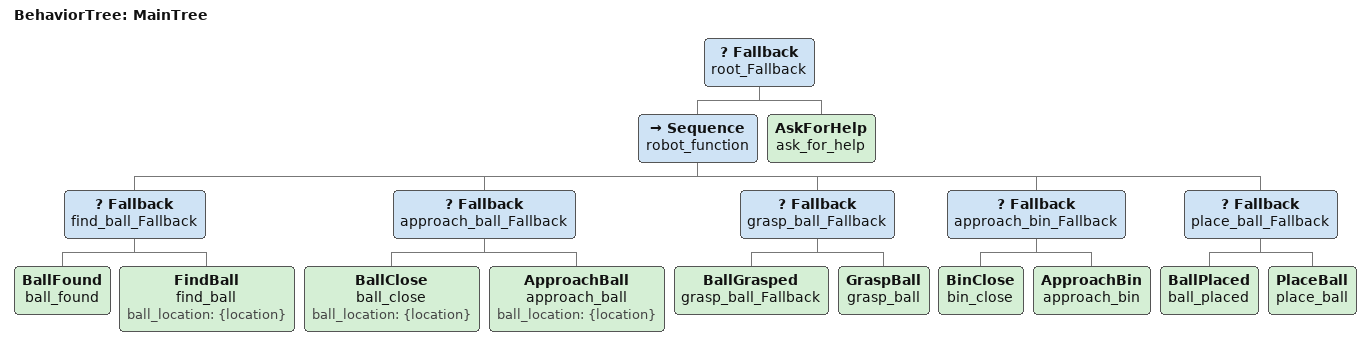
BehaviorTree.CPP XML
<root BTCPP_format="4" main_tree_to_execute = "MainTree">
    <BehaviorTree ID="MainTree">
        <Fallback name="root_Fallback">
            <Sequence name="robot_function">
                <Fallback name="find_ball_Fallback">
                    <BallFound name="ball_found" />
                    <FindBall name="find_ball" ball_location="{location}" />
                </Fallback>
                <Fallback name="approach_ball_Fallback">
                    <BallClose name="ball_close" ball_location="{location}" />
                    <ApproachBall name="approach_ball" ball_location="{location}" />
                </Fallback>
                <Fallback name="grasp_ball_Fallback">
                    <BallGrasped name="grasp_ball_Fallback" />
                    <GraspBall name="grasp_ball" />
                </Fallback>
                <Fallback name="approach_bin_Fallback">
                    <BinClose name="bin_close" />
                    <ApproachBin name="approach_bin" />
                </Fallback>
                <Fallback name="place_ball_Fallback">
                    <BallPlaced name="ball_placed" />
                    <PlaceBall name="place_ball" />
                </Fallback>
            </Sequence>
            <AskForHelp name="ask_for_help" />
        </Fallback>
    </BehaviorTree>
</root>
